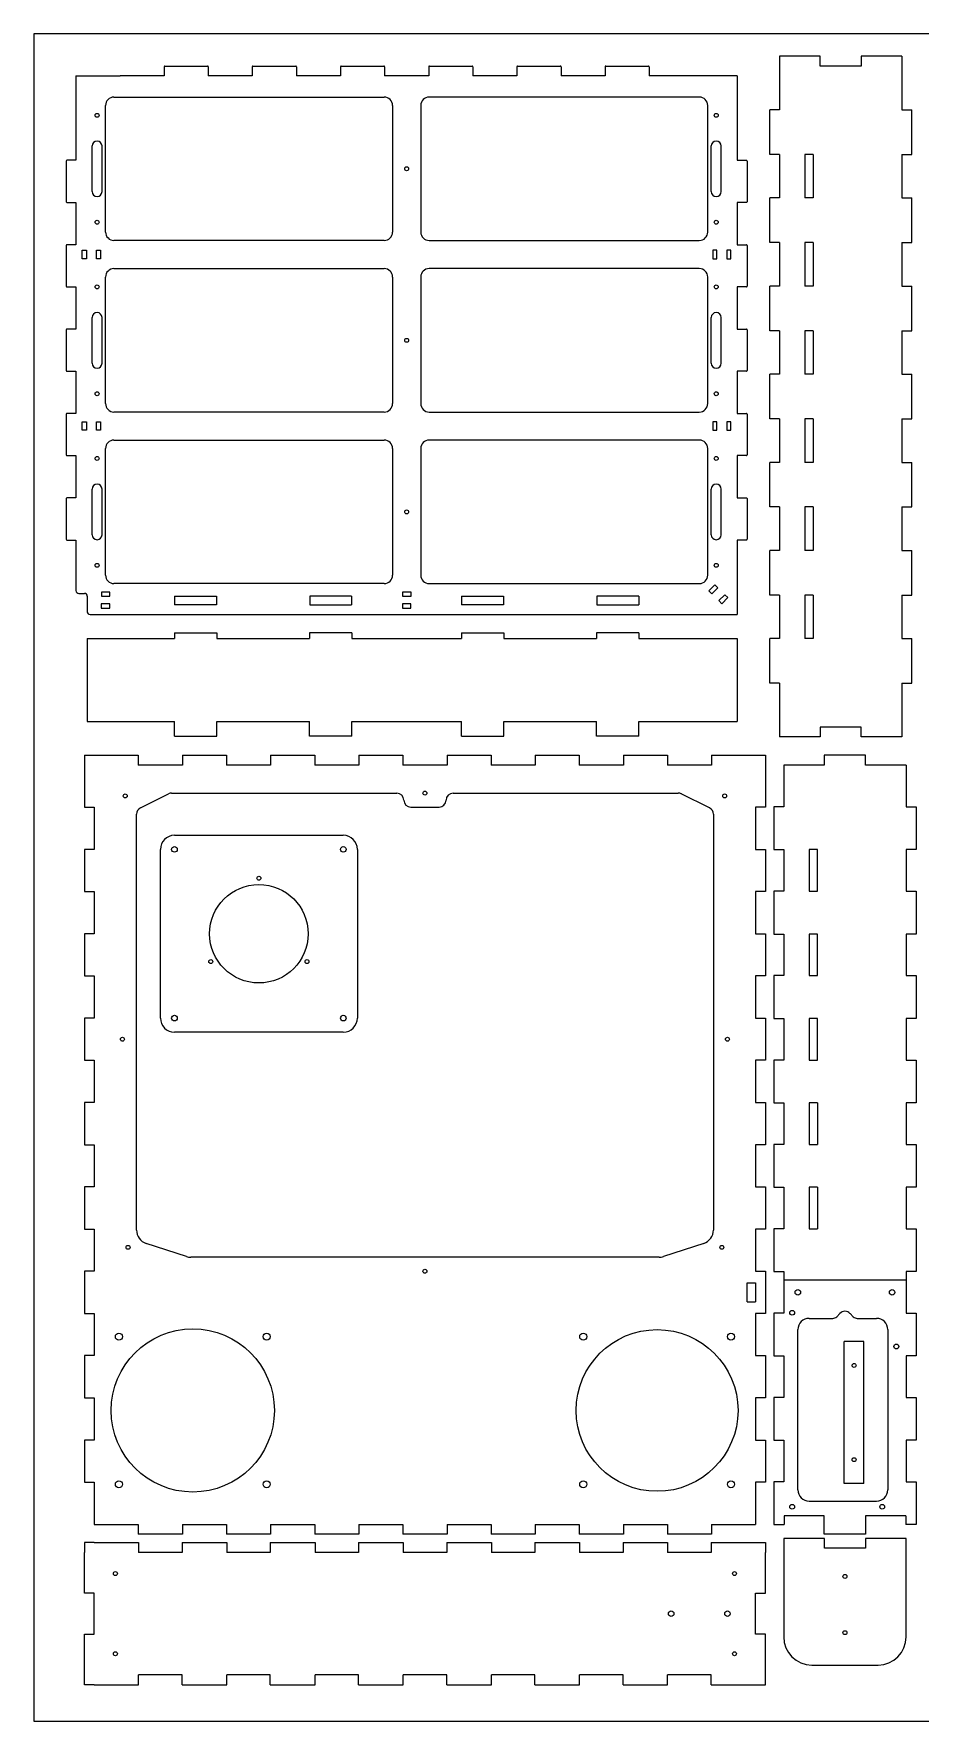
# Model space of a CAD drawing. Header units: millimetres. Extents: x 0 to 1500, y 0 to 1200.
# Drawn here: x 0 to 630, y 0 to 1200 of the extents above; entities that cross this region are included whole.
import ezdxf

# ---------------------------------------------------------------- set-up
doc = ezdxf.new("R2010")
doc.units = ezdxf.units.MM
doc.layers.get('0').update_dxf_attribs({"lineweight": 25, "true_color": 0xffffff})
doc.layers.add('cut', color=1, linetype='Continuous', lineweight=20, true_color=0xff0000)

msp = doc.modelspace()

# ---------------------------------------------------------------- linework, layer by layer
for p, q in [((1500, 1200), (0, 1200)), ((0, 1200), (0, 0)), ((0, 0), (1500, 0))]:
    msp.add_line(p, q)
at = {"layer": 'cut'}
for p, q in [((92.7, 1176.5), (92.7, 1170)), ((93.2, 1177), (123.5, 1177)), ((124, 1176.5), (124, 1170)), ((155.3, 1176.5), (155.3, 1170)), ((155.8, 1177), (186.2, 1177)), ((186.7, 1176.5), (186.7, 1170)), ((218, 1176.5), (218, 1170)), ((218.5, 1177), (248.8, 1177)), ((249.3, 1176.5), (249.3, 1170)), ((280.7, 1176.5), (280.7, 1170)), ((281.2, 1177), (311.5, 1177)), ((312, 1176.5), (312, 1170)), ((343.3, 1176.5), (343.3, 1170)), ((343.8, 1177), (374.2, 1177)), ((374.7, 1176.5), (374.7, 1170)), ((406, 1176.5), (406, 1170)), ((406.5, 1177), (436.8, 1177)), ((437.3, 1176.5), (437.3, 1170)), ((530, 1184), (530, 1145.9)), ((559, 1184), (530, 1184)), ((559, 1177), (559, 1184)), ((588, 1177), (559, 1177)), ((617, 1184), (588, 1184)), ((588, 1184), (588, 1177)), ((617, 1184), (617, 1145.9)), ((30, 1170), (61.3, 1170)), ((30, 1170), (30, 1140)), ((92.7, 1170), (61.3, 1170)), ((155.3, 1170), (124, 1170)), ((218, 1170), (186.7, 1170)), ((280.7, 1170), (249.3, 1170)), ((343.3, 1170), (312, 1170)), ((406, 1170), (374.7, 1170)), ((468.7, 1170), (437.3, 1170)), ((500, 1170), (468.7, 1170)), ((500, 1170), (500, 1140)), ((57, 1155), (249, 1155)), ((473, 1155), (281, 1155)), ((30, 1140), (30, 1110)), ((51, 1059), (51, 1149)), ((255, 1149), (255, 1059)), ((275, 1149), (275, 1059)), ((479, 1059), (479, 1149)), ((500, 1140), (500, 1110)), ((530, 1145.9), (523, 1145.9)), ((523, 1114.1), (523, 1145.9)), ((617, 1145.9), (624, 1145.9)), ((624, 1114.1), (624, 1145.9)), ((41.5, 1087.8), (41.5, 1120.2)), ((48.5, 1087.8), (48.5, 1120.2)), ((481.5, 1087.8), (481.5, 1120.2)), ((488.5, 1087.8), (488.5, 1120.2)), ((23, 1109.5), (23, 1080.5)), ((30, 1110), (23.5, 1110)), ((500, 1110), (506.5, 1110)), ((507, 1109.5), (507, 1080.5)), ((530, 1114.1), (523, 1114.1)), ((530, 1114.1), (530, 1083.2)), ((554, 1114.1), (548, 1114.1)), ((548, 1114.1), (548, 1083.2)), ((554, 1114.1), (554, 1083.2)), ((617, 1114.1), (617, 1083.2)), ((617, 1114.1), (624, 1114.1)), ((23.5, 1080), (30, 1080)), ((30, 1080), (30, 1050)), ((506.5, 1080), (500, 1080)), ((500, 1080), (500, 1050)), ((530, 1083.2), (523, 1083.2)), ((523, 1051.5), (523, 1083.2)), ((554, 1083.2), (548, 1083.2)), ((617, 1083.2), (624, 1083.2)), ((624, 1051.5), (624, 1083.2)), ((23, 1049.5), (23, 1020.5)), ((30, 1050), (23.5, 1050)), ((34.5, 1040), (34.5, 1046)), ((34.5, 1046), (37.5, 1046)), ((37.5, 1046), (37.5, 1040)), ((44.5, 1040), (44.5, 1046)), ((44.5, 1046), (47.5, 1046)), ((47.5, 1046), (47.5, 1040)), ((249, 1053), (57, 1053)), ((281, 1053), (473, 1053)), ((485.5, 1046), (482.5, 1046)), ((482.5, 1046), (482.5, 1040)), ((485.5, 1040), (485.5, 1046)), ((495.5, 1046), (492.5, 1046)), ((492.5, 1046), (492.5, 1040)), ((495.5, 1040), (495.5, 1046)), ((500, 1050), (506.5, 1050)), ((507, 1049.5), (507, 1020.5)), ((530, 1051.5), (523, 1051.5)), ((530, 1051.5), (530, 1020.5)), ((554, 1051.5), (548, 1051.5)), ((548, 1051.5), (548, 1020.5)), ((554, 1051.5), (554, 1020.5)), ((617, 1051.5), (617, 1020.5)), ((617, 1051.5), (624, 1051.5)), ((37.5, 1040), (34.5, 1040)), ((47.5, 1040), (44.5, 1040)), ((57, 1033), (249, 1033)), ((473, 1033), (281, 1033)), ((482.5, 1040), (485.5, 1040)), ((492.5, 1040), (495.5, 1040)), ((23.5, 1020), (30, 1020)), ((30, 1020), (30, 990)), ((51, 937), (51, 1027)), ((255, 1027), (255, 937)), ((275, 1027), (275, 937)), ((479, 937), (479, 1027)), ((506.5, 1020), (500, 1020)), ((500, 1020), (500, 990)), ((530, 1020.5), (523, 1020.5)), ((523, 988.8), (523, 1020.5)), ((554, 1020.5), (548, 1020.5)), ((617, 1020.5), (624, 1020.5)), ((624, 988.8), (624, 1020.5)), ((41.5, 965.7), (41.5, 998.2)), ((48.5, 965.7), (48.5, 998.2)), ((481.5, 965.7), (481.5, 998.2)), ((488.5, 965.7), (488.5, 998.2)), ((23, 989.5), (23, 960.5)), ((30, 990), (23.5, 990)), ((500, 990), (506.5, 990)), ((507, 989.5), (507, 960.5)), ((530, 988.8), (523, 988.8)), ((530, 988.8), (530, 957.9)), ((554, 988.8), (548, 988.8)), ((548, 988.8), (548, 957.9)), ((554, 988.8), (554, 957.9)), ((617, 988.8), (617, 957.9)), ((617, 988.8), (624, 988.8)), ((23.5, 960), (30, 960)), ((30, 960), (30, 930)), ((506.5, 960), (500, 960)), ((500, 960), (500, 930)), ((530, 957.9), (523, 957.9)), ((523, 926.1), (523, 957.9)), ((554, 957.9), (548, 957.9)), ((617, 957.9), (624, 957.9)), ((624, 926.1), (624, 957.9)), ((23, 929.5), (23, 900.5)), ((30, 930), (23.5, 930)), ((34.5, 918), (34.5, 924)), ((34.5, 924), (37.5, 924)), ((37.5, 924), (37.5, 918)), ((44.5, 918), (44.5, 924)), ((44.5, 924), (47.5, 924)), ((47.5, 924), (47.5, 918)), ((249, 931), (57, 931)), ((281, 931), (473, 931)), ((485.5, 924), (482.5, 924)), ((482.5, 924), (482.5, 918)), ((485.5, 918), (485.5, 924)), ((495.5, 924), (492.5, 924)), ((492.5, 924), (492.5, 918)), ((495.5, 918), (495.5, 924)), ((500, 930), (506.5, 930)), ((507, 929.5), (507, 900.5)), ((530, 926.1), (523, 926.1)), ((530, 926.1), (530, 895.2)), ((554, 926.1), (548, 926.1)), ((548, 926.1), (548, 895.2)), ((554, 926.1), (554, 895.2)), ((617, 926.1), (617, 895.2)), ((617, 926.1), (624, 926.1)), ((37.5, 918), (34.5, 918)), ((47.5, 918), (44.5, 918)), ((482.5, 918), (485.5, 918)), ((492.5, 918), (495.5, 918)), ((23.5, 900), (30, 900)), ((30, 900), (30, 870)), ((51, 815), (51, 905)), ((57, 911), (249, 911)), ((255, 905), (255, 815)), ((275, 905), (275, 815)), ((473, 911), (281, 911)), ((479, 815), (479, 905)), ((506.5, 900), (500, 900)), ((500, 900), (500, 870)), ((530, 895.2), (523, 895.2)), ((523, 863.5), (523, 895.2)), ((554, 895.2), (548, 895.2)), ((617, 895.2), (624, 895.2)), ((624, 863.5), (624, 895.2)), ((41.5, 843.7), (41.5, 876.2)), ((48.5, 843.7), (48.5, 876.2)), ((481.5, 843.7), (481.5, 876.2)), ((488.5, 843.7), (488.5, 876.2)), ((23, 869.5), (23, 840.5)), ((30, 870), (23.5, 870)), ((500, 870), (506.5, 870)), ((507, 869.5), (507, 840.5)), ((530, 863.5), (523, 863.5)), ((530, 863.5), (530, 832.5)), ((554, 863.5), (548, 863.5)), ((548, 863.5), (548, 832.5)), ((554, 863.5), (554, 832.5)), ((617, 863.5), (617, 832.5)), ((617, 863.5), (624, 863.5)), ((23.5, 840), (30, 840)), ((30, 840), (30, 804)), ((506.5, 840), (500, 840)), ((500, 840), (500, 810)), ((530, 832.5), (523, 832.5)), ((523, 800.8), (523, 832.5)), ((554, 832.5), (548, 832.5)), ((617, 832.5), (624, 832.5)), ((624, 800.8), (624, 832.5)), ((249, 809), (57, 809)), ((281, 809), (473, 809)), ((484.1, 808.2), (479.8, 803.9)), ((481.9, 801.8), (486.2, 806.1)), ((486.2, 806.1), (484.1, 808.2)), ((500, 810), (500, 787)), ((32, 802), (36, 802)), ((38, 800), (38, 789)), ((54, 794.5), (48, 794.5)), ((48, 794.5), (48, 791.5)), ((54.1, 803), (48.1, 803)), ((48.1, 803), (48.1, 800)), ((48.1, 800), (54.1, 800)), ((54, 791.5), (54, 794.5)), ((54.1, 800), (54.1, 803)), ((100.1, 800), (100.1, 794)), ((100.1, 800), (129.9, 800)), ((129.9, 794), (100.1, 794)), ((129.9, 800), (129.9, 794)), ((225.9, 800), (196.1, 800)), ((196.1, 800), (196.1, 794)), ((196.1, 794), (225.9, 794)), ((225.9, 800), (225.9, 794)), ((268, 794.5), (262, 794.5)), ((262, 794.5), (262, 791.5)), ((268.1, 803), (262.1, 803)), ((262.1, 803), (262.1, 800)), ((262.1, 800), (268.1, 800)), ((268, 791.5), (268, 794.5)), ((268.1, 800), (268.1, 803)), ((304.1, 800), (304.1, 794)), ((304.1, 800), (333.9, 800)), ((333.9, 794), (304.1, 794)), ((333.9, 800), (333.9, 794)), ((429.9, 800), (400.1, 800)), ((400.1, 800), (400.1, 794)), ((400.1, 794), (429.9, 794)), ((429.9, 800), (429.9, 794)), ((479.8, 803.9), (481.9, 801.8)), ((491.1, 801.1), (486.9, 796.9)), ((486.9, 796.9), (489, 794.7)), ((489, 794.7), (493.3, 799)), ((493.3, 799), (491.1, 801.1)), ((530, 800.8), (523, 800.8)), ((530, 800.8), (530, 769.9)), ((554, 800.8), (548, 800.8)), ((548, 800.8), (548, 769.9)), ((554, 800.8), (554, 769.9)), ((617, 800.8), (617, 769.9)), ((617, 800.8), (624, 800.8)), ((40, 787), (500, 787)), ((48, 791.5), (54, 791.5)), ((262, 791.5), (268, 791.5)), ((38, 770), (100, 770)), ((38, 770), (38, 711)), ((100, 774), (100, 770)), ((100, 774), (130, 774)), ((130, 774), (130, 770)), ((130, 770), (196, 770)), ((226, 774), (196, 774)), ((196, 774), (196, 770)), ((226, 774), (226, 770)), ((226, 770), (304, 770)), ((304, 774), (304, 770)), ((304, 774), (334, 774)), ((334, 774), (334, 770)), ((334, 770), (400, 770)), ((430, 774), (400, 774)), ((400, 774), (400, 770)), ((430, 774), (430, 770)), ((430, 770), (500, 770)), ((500, 770), (500, 711)), ((530, 769.9), (523, 769.9)), ((523, 738.1), (523, 769.9)), ((554, 769.9), (548, 769.9)), ((617, 769.9), (624, 769.9)), ((624, 738.1), (624, 769.9)), ((530, 738.1), (523, 738.1)), ((530, 738.1), (530, 707)), ((617, 738.1), (617, 707.2)), ((617, 738.1), (624, 738.1)), ((38, 711), (100, 711)), ((100, 700.5), (100, 711)), ((130, 700.5), (130, 711)), ((130, 711), (196, 711)), ((196, 700.5), (196, 711)), ((226, 700.5), (226, 711)), ((226, 711), (304, 711)), ((304, 700.5), (304, 711)), ((334, 700.5), (334, 711)), ((334, 711), (400, 711)), ((400, 700.5), (400, 711)), ((430, 700.5), (430, 711)), ((430, 711), (500, 711)), ((100, 700.5), (130, 700.5)), ((226, 700.5), (196, 700.5)), ((304, 700.5), (334, 700.5)), ((430, 700.5), (400, 700.5)), ((530, 707), (530, 700)), ((559, 700), (530, 700)), ((588, 707), (559, 707)), ((559, 707), (559, 700)), ((588, 700), (588, 707)), ((617, 700), (588, 700)), ((617, 707.2), (617, 700)), ((36, 687), (43, 687)), ((36, 687), (36, 680)), ((43, 687), (74.3, 687)), ((74.3, 687), (74.3, 680)), ((105.7, 687), (137, 687)), ((105.7, 687), (105.7, 680)), ((137, 687), (137, 680)), ((168.3, 687), (199.7, 687)), ((168.3, 687), (168.3, 680)), ((199.7, 687), (199.7, 680)), ((231, 687), (262.3, 687)), ((231, 687), (231, 680)), ((262.3, 687), (262.3, 680)), ((293.7, 687), (325, 687)), ((293.7, 687), (293.7, 680)), ((325, 687), (325, 680)), ((356.3, 687), (387.7, 687)), ((356.3, 687), (356.3, 680)), ((387.7, 687), (387.7, 680)), ((419, 687), (450.3, 687)), ((419, 687), (419, 680)), ((450.3, 687), (450.3, 680)), ((481.7, 687), (513, 687)), ((481.7, 687), (481.7, 680)), ((513, 687), (520, 687)), ((520, 687), (520, 650)), ((591.2, 687), (561.8, 687)), ((561.8, 687), (561.8, 680)), ((591.2, 680), (591.2, 687)), ((36, 680), (36, 650)), ((105.7, 680), (74.3, 680)), ((168.3, 680), (137, 680)), ((231, 680), (199.7, 680)), ((293.7, 680), (262.3, 680)), ((356.3, 680), (325, 680)), ((419, 680), (387.7, 680)), ((481.7, 680), (450.3, 680)), ((533, 680), (533, 650.2)), ((561.8, 680), (533, 680)), ((620, 680), (591.2, 680)), ((620, 680), (620, 650.2)), ((98, 660), (258, 660)), ((298, 660), (458, 660)), ((36, 650), (43, 650)), ((43, 650), (43, 620)), ((75.8, 649.5), (95.8, 659.5)), ((268, 650), (288, 650)), ((480.2, 649.5), (460.2, 659.5)), ((520, 650), (513, 650)), ((513, 650), (513, 620)), ((533, 650.2), (526, 650.2)), ((526, 650.2), (526, 619.8)), ((620, 650.2), (627, 650.2)), ((627, 650.2), (627, 619.8)), ((73, 349.3), (73, 645)), ((483, 645), (483, 349.3)), ((100, 630), (220, 630)), ((36, 620), (36, 590)), ((43, 620), (36, 620)), ((90, 500), (90, 620)), ((230, 620), (230, 500)), ((513, 620), (520, 620)), ((520, 620), (520, 590)), ((526, 619.8), (533, 619.8)), ((533, 619.8), (533, 590.2)), ((551, 619.8), (551, 590.2)), ((557, 619.8), (551, 619.8)), ((557, 590.2), (557, 619.8)), ((620, 619.8), (620, 590.2)), ((627, 619.8), (620, 619.8)), ((36, 590), (43, 590)), ((43, 590), (43, 560)), ((520, 590), (513, 590)), ((513, 590), (513, 560)), ((533, 590.2), (526, 590.2)), ((526, 590.2), (526, 559.8)), ((551, 590.2), (557, 590.2)), ((620, 590.2), (627, 590.2)), ((627, 590.2), (627, 559.8)), ((36, 560), (36, 530)), ((43, 560), (36, 560)), ((513, 560), (520, 560)), ((520, 560), (520, 530)), ((526, 559.8), (533, 559.8)), ((533, 559.8), (533, 530.2)), ((551, 559.8), (551, 530.2)), ((557, 559.8), (551, 559.8)), ((557, 530.2), (557, 559.8)), ((620, 559.8), (620, 530.2)), ((627, 559.8), (620, 559.8)), ((36, 530), (43, 530)), ((43, 530), (43, 500)), ((520, 530), (513, 530)), ((513, 530), (513, 500)), ((533, 530.2), (526, 530.2)), ((526, 530.2), (526, 499.8)), ((551, 530.2), (557, 530.2)), ((620, 530.2), (627, 530.2)), ((627, 530.2), (627, 499.8)), ((36, 500), (36, 470)), ((43, 500), (36, 500)), ((513, 500), (520, 500)), ((520, 500), (520, 470)), ((526, 499.8), (533, 499.8)), ((533, 499.8), (533, 470.2)), ((551, 499.8), (551, 470.2)), ((557, 499.8), (551, 499.8)), ((557, 470.2), (557, 499.8)), ((620, 499.8), (620, 470.2)), ((627, 499.8), (620, 499.8)), ((220, 490), (100, 490)), ((36, 470), (43, 470)), ((43, 470), (43, 440)), ((520, 470), (513, 470)), ((513, 470), (513, 440)), ((533, 470.2), (526, 470.2)), ((526, 470.2), (526, 439.8)), ((551, 470.2), (557, 470.2)), ((620, 470.2), (627, 470.2)), ((627, 470.2), (627, 439.8)), ((36, 440), (36, 410)), ((43, 440), (36, 440)), ((513, 440), (520, 440)), ((520, 440), (520, 410)), ((526, 439.8), (533, 439.8)), ((533, 439.8), (533, 410.2)), ((551, 439.8), (551, 410.2)), ((557, 439.8), (551, 439.8)), ((557, 439.8), (557, 410.2)), ((620, 439.8), (620, 410.2)), ((627, 439.8), (620, 439.8)), ((36, 410), (43, 410)), ((43, 410), (43, 380)), ((520, 410), (513, 410)), ((513, 410), (513, 380)), ((533, 410.2), (526, 410.2)), ((526, 410.2), (526, 379.8)), ((551, 410.2), (557, 410.2)), ((620, 410.2), (627, 410.2)), ((627, 410.2), (627, 379.8)), ((36, 380), (36, 350)), ((43, 380), (36, 380)), ((513, 380), (520, 380)), ((520, 380), (520, 350)), ((526, 379.8), (533, 379.8)), ((533, 379.8), (533, 350.2)), ((551, 379.8), (551, 350.2)), ((557, 379.8), (551, 379.8)), ((557, 379.8), (557, 350.2)), ((620, 379.8), (620, 350.2)), ((627, 379.8), (620, 379.8)), ((36, 350), (43, 350)), ((43, 350), (43, 320)), ((520, 350), (513, 350)), ((513, 350), (513, 320)), ((533, 350.2), (526, 350.2)), ((526, 350.2), (526, 319.8)), ((551, 350.2), (557, 350.2)), ((620, 350.2), (627, 350.2)), ((627, 350.2), (627, 319.8)), ((108.5, 330.5), (79.9, 339.8)), ((476.1, 339.8), (447.5, 330.5)), ((444.4, 330), (111.6, 330)), ((36, 320), (36, 290)), ((43, 320), (36, 320)), ((513, 320), (520, 320)), ((520, 320), (520, 290)), ((526, 319.8), (533, 319.8)), ((533, 319.8), (533, 290.2)), ((533, 314), (620, 314)), ((620, 319.8), (620, 290.2)), ((627, 319.8), (620, 319.8)), ((507, 311.8), (513, 311.8)), ((507, 298.2), (507, 311.8)), ((513, 311.8), (513, 298.2)), ((36, 290), (43, 290)), ((43, 290), (43, 260)), ((507, 298.2), (513, 298.2)), ((520, 290), (513, 290)), ((513, 290), (513, 260)), ((533, 290.2), (526, 290.2)), ((526, 290.2), (526, 259.8)), ((570.7, 287.7), (572.9, 290)), ((582.3, 287.7), (580.1, 290)), ((620, 290.2), (627, 290.2)), ((627, 290.2), (627, 259.8)), ((543, 164.5), (543, 278.5)), ((551, 286.5), (567.8, 286.5)), ((585.2, 286.5), (599, 286.5)), ((607, 278.5), (607, 164.5)), ((576, 169), (576, 270)), ((590, 270), (576, 270)), ((590, 169), (590, 270)), ((36, 260), (36, 230)), ((43, 260), (36, 260)), ((513, 260), (520, 260)), ((520, 260), (520, 230)), ((526, 259.8), (533, 259.8)), ((533, 259.8), (533, 230.2)), ((620, 259.8), (620, 230.2)), ((627, 259.8), (620, 259.8)), ((36, 230), (43, 230)), ((43, 230), (43, 200)), ((520, 230), (513, 230)), ((513, 230), (513, 200)), ((533, 230.2), (526, 230.2)), ((526, 230.2), (526, 199.8)), ((620, 230.2), (627, 230.2)), ((627, 230.2), (627, 199.8)), ((36, 200), (36, 170)), ((43, 200), (36, 200)), ((513, 200), (520, 200)), ((520, 200), (520, 170)), ((526, 199.8), (533, 199.8)), ((533, 199.8), (533, 170.2)), ((620, 199.8), (620, 170.2)), ((627, 199.8), (620, 199.8)), ((36, 170), (43, 170)), ((43, 170), (43, 140)), ((520, 170), (513, 170)), ((513, 170), (513, 140)), ((533, 170.2), (526, 170.2)), ((526, 170.2), (526, 140)), ((590, 169), (576, 169)), ((620, 170.2), (627, 170.2)), ((627, 170.2), (627, 140)), ((551, 156.5), (599, 156.5)), ((561.8, 146), (533.2, 146)), ((533.2, 146), (533.2, 140)), ((561.8, 133), (561.8, 146)), ((619.8, 146), (591.2, 146)), ((591.2, 146), (591.2, 133)), ((619.8, 146), (619.8, 140)), ((43, 140), (74.3, 140)), ((74.3, 140), (74.3, 133)), ((105.7, 133), (74.3, 133)), ((105.7, 140), (137, 140)), ((105.7, 140), (105.7, 133)), ((137, 140), (137, 133)), ((168.3, 133), (137, 133)), ((168.3, 140), (199.7, 140)), ((168.3, 140), (168.3, 133)), ((199.7, 140), (199.7, 133)), ((231, 133), (199.7, 133)), ((231, 140), (262.3, 140)), ((231, 140), (231, 133)), ((262.3, 140), (262.3, 133)), ((293.7, 133), (262.3, 133)), ((293.7, 140), (325, 140)), ((293.7, 140), (293.7, 133)), ((325, 140), (325, 133)), ((356.3, 133), (325, 133)), ((356.3, 140), (387.7, 140)), ((356.3, 140), (356.3, 133)), ((387.7, 140), (387.7, 133)), ((419, 133), (387.7, 133)), ((419, 140), (450.3, 140)), ((419, 140), (419, 133)), ((450.3, 140), (450.3, 133)), ((481.7, 133), (450.3, 133)), ((481.7, 140), (513, 140)), ((481.7, 140), (481.7, 133)), ((526, 140), (533.2, 140)), ((591.2, 133), (561.8, 133)), ((627, 140), (619.8, 140)), ((36, 127), (36, 120)), ((43, 127), (36, 127)), ((43, 127), (74.5, 127)), ((74.5, 127), (74.5, 120)), ((105.5, 120), (74.5, 120)), ((105.5, 127), (137.2, 127)), ((105.5, 127), (105.5, 120)), ((137.2, 127), (137.2, 120)), ((168.1, 120), (137.2, 120)), ((168.1, 127), (199.9, 127)), ((168.1, 127), (168.1, 120)), ((199.9, 127), (199.9, 120)), ((230.8, 120), (199.9, 120)), ((230.8, 127), (262.5, 127)), ((230.8, 127), (230.8, 120)), ((262.5, 127), (262.5, 120)), ((293.5, 120), (262.5, 120)), ((293.5, 127), (325.2, 127)), ((293.5, 127), (293.5, 120)), ((325.2, 127), (325.2, 120)), ((356.1, 120), (325.2, 120)), ((356.1, 127), (387.9, 127)), ((356.1, 127), (356.1, 120)), ((387.9, 127), (387.9, 120)), ((418.8, 120), (387.9, 120)), ((418.8, 127), (450.5, 127)), ((418.8, 127), (418.8, 120)), ((450.5, 127), (450.5, 120)), ((481.5, 120), (450.5, 120)), ((481.5, 127), (513, 127)), ((481.5, 127), (481.5, 120)), ((513, 127), (520, 127)), ((520, 127), (520, 120)), ((562, 130), (533, 130)), ((533, 130), (533, 60)), ((562, 123), (562, 130)), ((591, 123), (562, 123)), ((620, 130), (591, 130)), ((591, 130), (591, 123)), ((620, 60), (620, 130)), ((36, 91), (36, 120)), ((520, 91), (520, 120)), ((43, 91), (36, 91)), ((43, 62), (43, 91)), ((513, 62), (513, 91)), ((513, 91), (520, 91)), ((36, 33), (36, 62)), ((36, 62), (43, 62)), ((520, 62), (513, 62)), ((520, 33), (520, 62)), ((553, 40), (600, 40)), ((36, 26), (36, 33)), ((43, 26), (36, 26)), ((43, 26), (74.5, 26)), ((74.5, 26), (74.5, 33)), ((105.5, 33), (74.5, 33)), ((105.5, 26), (105.5, 33)), ((105.5, 26), (137.2, 26)), ((137.2, 26), (137.2, 33)), ((168.1, 33), (137.2, 33)), ((168.1, 26), (168.1, 33)), ((168.1, 26), (199.9, 26)), ((199.9, 26), (199.9, 33)), ((230.8, 33), (199.9, 33)), ((230.8, 26), (230.8, 33)), ((230.8, 26), (262.5, 26)), ((262.5, 26), (262.5, 33)), ((293.5, 33), (262.5, 33)), ((293.5, 26), (293.5, 33)), ((293.5, 26), (325.2, 26)), ((325.2, 26), (325.2, 33)), ((356.1, 33), (325.2, 33)), ((356.1, 26), (356.1, 33)), ((356.1, 26), (387.9, 26)), ((387.9, 26), (387.9, 33)), ((418.8, 33), (387.9, 33)), ((418.8, 26), (418.8, 33)), ((418.8, 26), (450.5, 26)), ((450.5, 26), (450.5, 33)), ((481.5, 33), (450.5, 33)), ((481.5, 26), (481.5, 33)), ((481.5, 26), (513, 26)), ((513, 26), (520, 26)), ((520, 26), (520, 33))]:
    msp.add_line(p, q, dxfattribs=at)
for centre, radius in [((45, 1142), 1.4), ((485, 1142), 1.4), ((265, 1104), 1.4), ((45, 1066), 1.4), ((485, 1066), 1.4), ((45, 1020), 1.4), ((485, 1020), 1.4), ((265, 982), 1.4), ((45, 944), 1.4), ((485, 944), 1.4), ((45, 898), 1.4), ((485, 898), 1.4), ((265, 860), 1.4), ((45, 822), 1.4), ((485, 822), 1.4), ((278, 660), 1.4), ((65, 658), 1.4), ((491, 658), 1.4), ((100, 620), 2), ((220, 620), 2), ((160, 599.5), 1.4), ((160, 560), 35), ((125.8, 540.2), 1.4), ((194.2, 540.2), 1.4), ((100, 500), 2), ((220, 500), 2), ((63, 485), 1.4), ((493, 485), 1.4), ((67, 337), 1.4), ((489, 337), 1.4), ((278, 320), 1.4), ((543, 305), 1.95), ((610, 305), 1.95), ((539, 290.5), 1.7), ((113, 221), 58), ((165.5, 273.5), 2.5), ((443, 221), 57.5), ((495.5, 273.5), 2.5), ((60.5, 273.5), 2.5), ((390.5, 273.5), 2.5), ((613, 266.5), 1.7), ((583, 253), 1.4), ((583, 186), 1.4), ((60.5, 168.5), 2.5), ((165.5, 168.5), 2.5), ((390.5, 168.5), 2.5), ((495.5, 168.5), 2.5), ((539, 152.5), 1.7), ((603, 152.5), 1.7), ((58, 105), 1.4), ((498, 105), 1.4), ((576.5, 103), 1.4), ((453, 76.5), 1.95), ((493, 76.5), 1.95), ((576.5, 63), 1.4), ((58, 48), 1.4), ((498, 48), 1.4)]:
    msp.add_circle(centre, radius, dxfattribs=at)
for centre, radius, start, end in [((93.2, 1176.5), 0.5, 90, 180), ((123.5, 1176.5), 0.5, 0, 90), ((155.8, 1176.5), 0.5, 90, 180), ((186.2, 1176.5), 0.5, 0, 90), ((218.5, 1176.5), 0.5, 90, 180), ((248.8, 1176.5), 0.5, 0, 90), ((281.2, 1176.5), 0.5, 90, 180), ((311.5, 1176.5), 0.5, 0, 90), ((343.8, 1176.5), 0.5, 90, 180), ((374.2, 1176.5), 0.5, 0, 90), ((406.5, 1176.5), 0.5, 90, 180), ((436.8, 1176.5), 0.5, 0, 90), ((57, 1149), 6, 90, 180), ((249, 1149), 6, 0, 90), ((281, 1149), 6, 90, 180), ((473, 1149), 6, 0, 90), ((45, 1120.2), 3.5, 0, 180), ((485, 1120.2), 3.5, 0, 180), ((23.5, 1109.5), 0.5, 90, 180), ((506.5, 1109.5), 0.5, 0, 90), ((23.5, 1080.5), 0.5, 180, 270), ((45, 1087.8), 3.5, 180, 0), ((485, 1087.8), 3.5, 180, 0), ((506.5, 1080.5), 0.5, 270, 0), ((57, 1059), 6, 180, 270), ((249, 1059), 6, 270, 0), ((281, 1059), 6, 180, 270), ((473, 1059), 6, 270, 0), ((23.5, 1049.5), 0.5, 90, 180), ((506.5, 1049.5), 0.5, 0, 90), ((57, 1027), 6, 90, 180), ((249, 1027), 6, 0, 90), ((281, 1027), 6, 90, 180), ((473, 1027), 6, 0, 90), ((23.5, 1020.5), 0.5, 180, 270), ((506.5, 1020.5), 0.5, 270, 0), ((45, 998.2), 3.5, 0, 180), ((485, 998.2), 3.5, 0, 180), ((23.5, 989.5), 0.5, 90, 180), ((506.5, 989.5), 0.5, 0, 90), ((23.5, 960.5), 0.5, 180, 270), ((45, 965.7), 3.5, 180, 0), ((485, 965.7), 3.5, 180, 0), ((506.5, 960.5), 0.5, 270, 0), ((57, 937), 6, 180, 270), ((249, 937), 6, 270, 0), ((281, 937), 6, 180, 270), ((473, 937), 6, 270, 0), ((23.5, 929.5), 0.5, 90, 180), ((506.5, 929.5), 0.5, 0, 90), ((23.5, 900.5), 0.5, 180, 270), ((57, 905), 6, 90, 180), ((249, 905), 6, 0, 90), ((281, 905), 6, 90, 180), ((473, 905), 6, 0, 90), ((506.5, 900.5), 0.5, 270, 0), ((45, 876.2), 3.5, 0, 180), ((485, 876.2), 3.5, 0, 180), ((23.5, 869.5), 0.5, 90, 180), ((506.5, 869.5), 0.5, 0, 90), ((23.5, 840.5), 0.5, 180, 270), ((45, 843.7), 3.5, 180, 0), ((485, 843.7), 3.5, 180, 0), ((506.5, 840.5), 0.5, 270, 0), ((32, 804), 2, 180, 270), ((57, 815), 6, 180, 270), ((249, 815), 6, 270, 0), ((281, 815), 6, 180, 270), ((473, 815), 6, 270, 0), ((36, 800), 2, 0, 90), ((40, 789), 2, 180, 270), ((258, 655), 5, 360, 90), ((298, 655), 5, 90, 180), ((458, 655), 5, 63.4349, 90), ((78, 645), 5, 116.5651, 180), ((98, 655), 5, 90, 116.5651), ((268, 655), 5, 180, 270), ((288, 655), 5, 270, 0), ((478, 645), 5, 360, 63.4349), ((100, 620), 10, 90, 180), ((100, 620), 10, 90, 180), ((220, 620), 10, 0, 90), ((220, 620), 10, 0, 90), ((100, 500), 10, 180, 270), ((100, 500), 10, 180, 270), ((220, 500), 10, 270, 0), ((220, 500), 10, 270, 0), ((83, 349.3), 10, 180, 252), ((473, 349.3), 10, 288, 0), ((111.6, 340), 10, 252, 270), ((444.4, 340), 10, 270, 288), ((576.5, 286.5), 5, 44.4153, 135.5847), ((551, 278.5), 8, 90, 180), ((567.8, 290.5), 4, 270, 315.5847), ((585.2, 290.5), 4, 224.4153, 270), ((599, 278.5), 8, 0, 90), ((551, 164.5), 8, 180, 270), ((599, 164.5), 8, 270, 0), ((553, 60), 20, 180, 270), ((600, 60), 20, 270, 0)]:
    msp.add_arc(centre, radius, start, end, dxfattribs=at)

doc.saveas('drawing.dxf')
